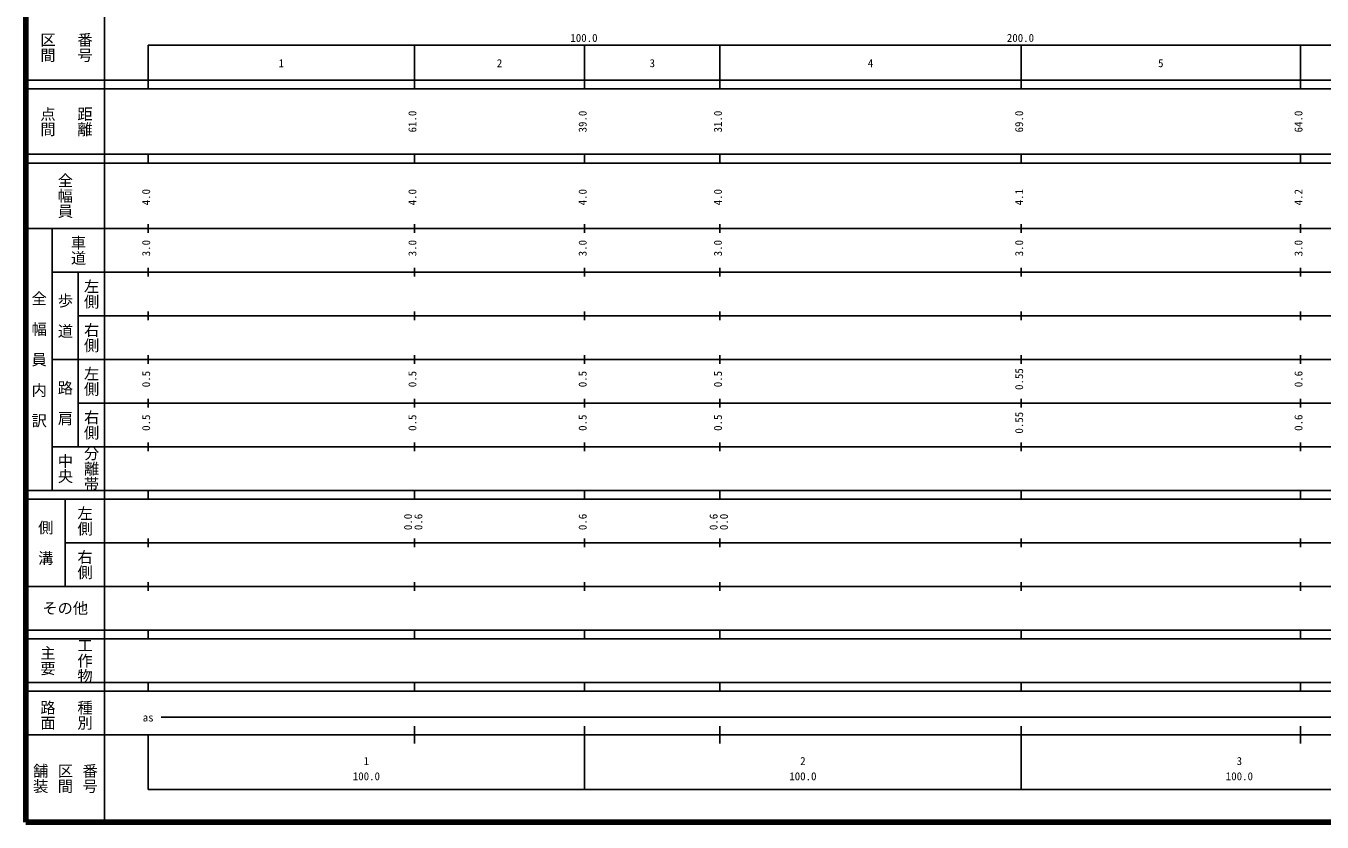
# Model space of a CAD drawing. Units: millimetres on the paper, enlarged 1000 times. Extents: x 40000 to 680000, y 20000 to 380000.
# Drawn here: x 40000 to 336944, y 20000 to 202409 of the extents above; entities that cross this region are included whole.
import ezdxf
from ezdxf.enums import TextEntityAlignment as Align

# ---------------------------------------------------------------- set-up
doc = ezdxf.new("R2010")
doc.units = ezdxf.units.MM
doc.header["$LTSCALE"] = 1000
doc.layers.add('M-TTL', color=2, linetype='Continuous', lineweight=140)
doc.layers.add('M-TTL-BAND', color=7, linetype='Continuous', lineweight=25)
doc.styles.add('@ＭＳ ゴシック', font='')
doc.styles.add('ＭＳ ゴシック', font='')
doc.styles.get('@ＭＳ ゴシック').set_extended_font_data('@MS Gothic')
doc.styles.get('ＭＳ ゴシック').set_extended_font_data('MS Gothic')

msp = doc.modelspace()

# ---------------------------------------------------------------- linework, layer by layer
at = {"layer": 'M-TTL'}
for p, q in [((40000, 380000), (40000, 20000)), ((40000, 20000), (680000, 20000))]:
    msp.add_line(p, q, dxfattribs=at)
at = {"layer": 'M-TTL-BAND'}
for p, q in [((58000, 370000), (58000, 20000)), ((68000, 198000), (579000, 198000)), ((68000, 198000), (68000, 188000)), ((129000, 188000), (129000, 198000)), ((168000, 188000), (168000, 198000)), ((199000, 188000), (199000, 198000)), ((268000, 188000), (268000, 198000)), ((332000, 188000), (332000, 198000)), ((40000, 190000), (579000, 190000)), ((40000, 188000), (579000, 188000)), ((40000, 173000), (579000, 173000)), ((68000, 171000), (68000, 173000)), ((129000, 171000), (129000, 173000)), ((168000, 171000), (168000, 173000)), ((199000, 171000), (199000, 173000)), ((268000, 171000), (268000, 173000)), ((332000, 171000), (332000, 173000)), ((40000, 171000), (579000, 171000)), ((40000, 156000), (579000, 156000)), ((46000, 96000), (46000, 156000)), ((68000, 155000), (68000, 157000)), ((129000, 155000), (129000, 157000)), ((168000, 155000), (168000, 157000)), ((199000, 155000), (199000, 157000)), ((268000, 155000), (268000, 157000)), ((332000, 155000), (332000, 157000)), ((46000, 146000), (579000, 146000)), ((52000, 146000), (52000, 106000)), ((68000, 145000), (68000, 147000)), ((129000, 145000), (129000, 147000)), ((168000, 145000), (168000, 147000)), ((199000, 145000), (199000, 147000)), ((268000, 145000), (268000, 147000)), ((332000, 145000), (332000, 147000)), ((68000, 135000), (68000, 137000)), ((129000, 135000), (129000, 137000)), ((168000, 135000), (168000, 137000)), ((199000, 135000), (199000, 137000)), ((268000, 135000), (268000, 137000)), ((332000, 135000), (332000, 137000)), ((52000, 136000), (579000, 136000)), ((46000, 126000), (579000, 126000)), ((68000, 125000), (68000, 127000)), ((129000, 125000), (129000, 127000)), ((168000, 125000), (168000, 127000)), ((199000, 125000), (199000, 127000)), ((268000, 125000), (268000, 127000)), ((332000, 125000), (332000, 127000)), ((52000, 116000), (579000, 116000)), ((68000, 115000), (68000, 117000)), ((129000, 115000), (129000, 117000)), ((168000, 115000), (168000, 117000)), ((199000, 115000), (199000, 117000)), ((268000, 115000), (268000, 117000)), ((332000, 115000), (332000, 117000)), ((68000, 105000), (68000, 107000)), ((129000, 105000), (129000, 107000)), ((168000, 105000), (168000, 107000)), ((199000, 105000), (199000, 107000)), ((268000, 105000), (268000, 107000)), ((332000, 105000), (332000, 107000)), ((46000, 106000), (579000, 106000)), ((40000, 96000), (579000, 96000)), ((68000, 94000), (68000, 96000)), ((129000, 94000), (129000, 96000)), ((168000, 94000), (168000, 96000)), ((199000, 94000), (199000, 96000)), ((268000, 94000), (268000, 96000)), ((332000, 94000), (332000, 96000)), ((40000, 94000), (579000, 94000)), ((49000, 94000), (49000, 74000)), ((49000, 84000), (579000, 84000)), ((68000, 83000), (68000, 85000)), ((129000, 83000), (129000, 85000)), ((168000, 83000), (168000, 85000)), ((199000, 83000), (199000, 85000)), ((268000, 83000), (268000, 85000)), ((332000, 83000), (332000, 85000)), ((68000, 73000), (68000, 75000)), ((129000, 73000), (129000, 75000)), ((168000, 73000), (168000, 75000)), ((199000, 73000), (199000, 75000)), ((268000, 73000), (268000, 75000)), ((332000, 73000), (332000, 75000)), ((40000, 74000), (579000, 74000)), ((40000, 64000), (579000, 64000)), ((68000, 62000), (68000, 64000)), ((129000, 62000), (129000, 64000)), ((168000, 62000), (168000, 64000)), ((199000, 62000), (199000, 64000)), ((268000, 62000), (268000, 64000)), ((332000, 62000), (332000, 64000)), ((40000, 62000), (579000, 62000)), ((40000, 52000), (579000, 52000)), ((68000, 50000), (68000, 52000)), ((129000, 50000), (129000, 52000)), ((168000, 50000), (168000, 52000)), ((199000, 50000), (199000, 52000)), ((268000, 50000), (268000, 52000)), ((332000, 50000), (332000, 52000)), ((40000, 50000), (579000, 50000)), ((71000, 44000), (565000, 44000)), ((129000, 38000), (129000, 42000)), ((168000, 27500), (168000, 42000)), ((199000, 38000), (199000, 42000)), ((268000, 27500), (268000, 42000)), ((332000, 38000), (332000, 42000)), ((40000, 40000), (579000, 40000)), ((68000, 40000), (68000, 27500)), ((68000, 27500), (579000, 27500))]:
    msp.add_line(p, q, dxfattribs=at)

# ---------------------------------------------------------------- texts
at = {"layer": 'M-TTL-BAND', "style": '@ＭＳ ゴシック'}
for s, p in [('区間', (45000, 197500)), ('番号', (53500, 197500)), ('点間', (45000, 180500)), ('距離', (53500, 180500)), ('全幅員', (49000, 163500)), ('車道', (52000, 151000)), ('左側', (55000, 141000)), ('全\u3000幅\u3000員\u3000内\u3000訳', (43000, 126000)), ('歩\u3000道', (49000, 136000)), ('右側', (55000, 131000)), ('左側', (55000, 121000)), ('路\u3000肩', (49000, 116000)), ('右側', (55000, 111000)), ('中央', (49000, 101000)), ('分離帯', (55000, 101000)), ('左側', (53500, 89000)), ('側\u3000溝', (44500, 84000)), ('右側', (53500, 79000)), ('主要', (45000, 57000)), ('工作物', (53500, 57000)), ('路面', (45000, 44500)), ('種別', (53500, 44500)), ('舗装', (43333, 30000)), ('区間', (49000, 30000)), ('番号', (54667, 30000))]:
    msp.add_text(s, height=2566, rotation=270, dxfattribs=at).set_placement(p, align=Align.MIDDLE_CENTER)
at = {"layer": 'M-TTL-BAND', "style": 'ＭＳ ゴシック'}
for s, p in [('100.0', (167844, 198195)), ('200.0', (267844, 198195)), ('1', (98500, 192405)), ('2', (148500, 192405)), ('3', (183500, 192405)), ('4', (233500, 192405)), ('5', (300000, 192405)), ('as', (68000, 42500)), ('1', (118000, 32523)), ('2', (218000, 32523)), ('3', (318000, 32523)), ('100.0', (118000, 29033)), ('100.0', (218000, 29033)), ('100.0', (318000, 29033))]:
    msp.add_text(s, height=1833, dxfattribs=at).set_placement(p, align=Align.BOTTOM_CENTER)
for s, p in [('61.0', (130000, 180500)), ('39.0', (169000, 180500)), ('31.0', (200000, 180500)), ('69.0', (269000, 180500)), ('64.0', (333000, 180500)), ('4.0', (69000, 163174)), ('4.0', (130000, 163174)), ('4.0', (169000, 163174)), ('4.0', (200000, 163174)), ('4.1', (269000, 163174)), ('4.2', (333000, 163174)), ('3.0', (69000, 151500)), ('3.0', (130000, 151500)), ('3.0', (169000, 151500)), ('3.0', (200000, 151500)), ('3.0', (269000, 151500)), ('3.0', (333000, 151500)), ('0.5', (69000, 121500)), ('0.5', (130000, 121500)), ('0.5', (169000, 121500)), ('0.5', (200000, 121500)), ('0.55', (269000, 121500)), ('0.6', (333000, 121500)), ('0.5', (69000, 111500)), ('0.5', (130000, 111500)), ('0.5', (169000, 111500)), ('0.5', (200000, 111500)), ('0.55', (269000, 111500)), ('0.6', (333000, 111500)), ('0.0', (129000, 88764)), ('0.6', (131370, 88764)), ('0.6', (169000, 88764)), ('0.6', (199000, 88764)), ('0.0', (201370, 88764))]:
    msp.add_text(s, height=1833, rotation=90, dxfattribs=at).set_placement(p, align=Align.BOTTOM_CENTER)
msp.add_text('その他', height=2566, dxfattribs=at).set_placement((49000, 69000), align=Align.MIDDLE_CENTER)

doc.saveas('drawing.dxf')
